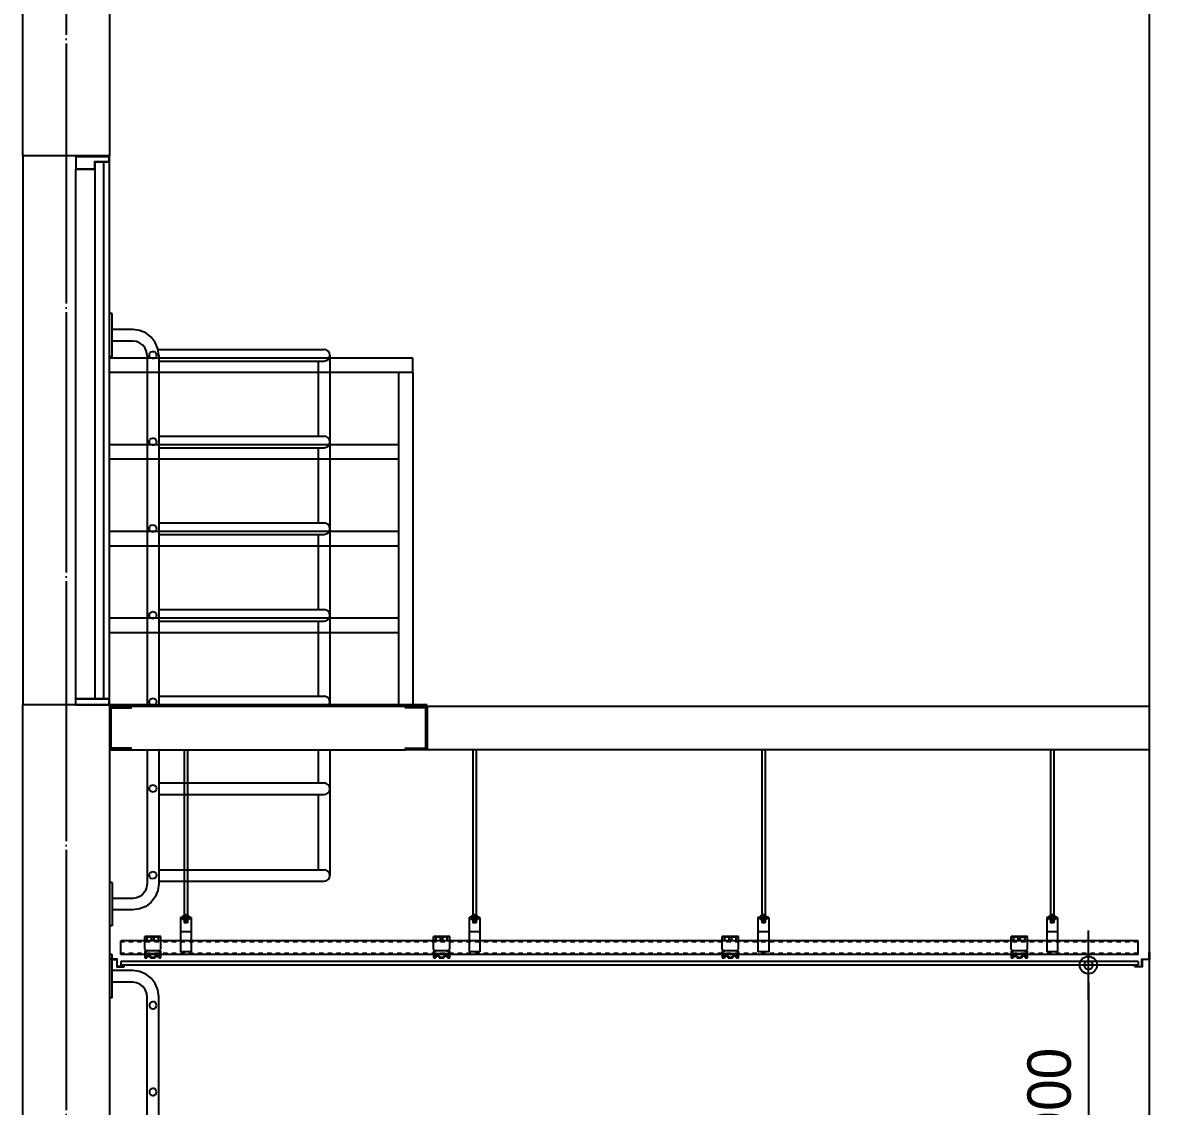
# Model space of a CAD drawing. Header units: millimetres. Extents: x 11948722 to 13111668, y -10771712 to -10232988.
# Drawn here: x 12142583 to 12146558, y -10543651 to -10539903 of the extents above; entities that cross this region are included whole.
import ezdxf

# ---------------------------------------------------------------- set-up
doc = ezdxf.new("R2010")
doc.units = ezdxf.units.MM
doc.header["$LTSCALE"] = 150
doc.header["$MEASUREMENT"] = 0
doc.linetypes.add('CEN', pattern=[6.2, 6, -0.1, 0, -0.1])
doc.linetypes.add('HIDDEN', pattern=[2, 1, -1])
doc.layers.get('0').update_dxf_attribs({"linetype": 'CONTINUOUS'})
doc.layers.get('Defpoints').update_dxf_attribs({"color": 117, "linetype": 'CONTINUOUS'})
for name, color, linetype in [('4', 4, 'CONTINUOUS'), ('8', 8, 'CONTINUOUS'), ('A-중심선', 10, 'CEN'), ('CON', 2, 'CONTINUOUS'), ('CON-C', 2, 'CONTINUOUS'), ('ELE-3', 7, 'CONTINUOUS'), ('ELE03', 4, 'CONTINUOUS'), ('ELE08', 8, 'CONTINUOUS'), ('ETC', 8, 'CONTINUOUS'), ('FIN', 5, 'CONTINUOUS'), ('WIN', 4, 'CONTINUOUS'), ('Xref-계단단면도$0$3 dim0', 7, 'CONTINUOUS')]:
    doc.layers.add(name, color=color, linetype=linetype)
doc.styles.add('Xref-계단단면도$0$나눔고딕 Se', font='')
doc.styles.get('Xref-계단단면도$0$나눔고딕 Se').set_extended_font_data('Dotum')
doc.dimstyles.new('Xref-계단단면도$0$A1-100', dxfattribs={"dimtxt": 3, "dimasz": 1, "dimexe": 2, "dimexo": 2, "dimgap": 1, "dimtad": 1, "dimdec": 0, "dimzin": 12, "dimdsep": 46, "dimlunit": 6, "dimtxsty": 'Xref-계단단면도$0$나눔고딕 Se', "dimblk1": 'Xref-계단단면도$0$DIMDOT', "dimblk2": 'Xref-계단단면도$0$DIMDOT', "dimsah": 1, "dimcen": -1, "dimdle": 2, "dimclrd": 256, "dimclre": 256, "dimclrt": 3, "dimadec": 0, "dimazin": 0, "dimtfac": 1, "dimtdec": 0, "dimtix": 1, "dimtmove": 2, "dimatfit": 3, "dimldrblk": 'Xref-계단단면도$0$DIMDOT', "dimfxl": 1, "dimtvp": 1, "dimtolj": 1, "dimtzin": 12, "dimlwd": -1, "dimlwe": -1, "dimarcsym": 0})

# ---------------------------------------------------------------- blocks, each defined once
blk = doc.blocks.new('Xref-계단단면도$0$DIMDOT')
at = {"color": 0}
blk.add_line((-2, 0), (2, 0), dxfattribs=at)
for radius in [0.5, 0.25]:
    blk.add_circle((0, 0), radius, dxfattribs=at)
blk = doc.blocks.new('*D128')
at = {"layer": 'Defpoints', "color": 0, "transparency": 16777216}
for p in [(12146482.6, -10543162.8), (12146271.5, -10544062.8), (12146482.6, -10544062.8)]:
    blk.add_point(p, dxfattribs=at)
at = {"layer": 'Xref-계단단면도$0$3 dim0', "transparency": 16777216}
for p, q in [((12146362.6, -10543162.8), (12146151.5, -10543162.8)), ((12146271.5, -10543222.8), (12146271.5, -10544002.8)), ((12146362.6, -10544062.8), (12146151.5, -10544062.8))]:
    blk.add_line(p, q, dxfattribs=at)
at = {"layer": 'Xref-계단단면도$0$3 dim0', "transparency": 16777216, "xscale": 60, "yscale": 60, "zscale": 60}
for p, rotation in [((12146271.5, -10543162.8), 90), ((12146271.5, -10544062.8), 270)]:
    blk.add_blockref('Xref-계단단면도$0$DIMDOT', p, dxfattribs=dict(at, rotation=rotation))
at = {"layer": 'Xref-계단단면도$0$3 dim0', "color": 3, "transparency": 16777216, "insert": (12146136.4, -10543612.8), "char_height": 150, "attachment_point": 5, "rotation": 90, "style": 'Xref-계단단면도$0$나눔고딕 Se'}
blk.add_mtext('\\A1;900', dxfattribs=at)
blk = doc.blocks.new('점검사다리ㅁ')
at = {"layer": 'ETC', "color": 251, "linetype": 'Continuous'}
for p, q in [((4633682.9, 1148688.8), (4633673.9, 1148688.8)), ((4633682.9, 1148538.8), (4633682.9, 1148688.8)), ((4633682.9, 1148538.8), (4633673.9, 1148538.8))]:
    blk.add_line(p, q, dxfattribs=at)
at = {"layer": 'ETC', "color": 251}
for p, q in [((4633753.9, 1148633.4), (4633682.9, 1148633.4)), ((4633777.1, 1148630.2), (4633753.9, 1148633.4)), ((4633798.9, 1148621.4), (4633777.1, 1148630.2)), ((4633817.5, 1148607), (4633798.9, 1148621.4)), ((4633753.9, 1148593.4), (4633682.9, 1148593.4)), ((4633766.7, 1148591.6), (4633753.9, 1148593.4)), ((4633778.9, 1148586.6), (4633766.7, 1148591.6)), ((4633789.1, 1148578.8), (4633778.9, 1148586.6)), ((4633797.1, 1148568.4), (4633789.1, 1148578.8)), ((4633831.7, 1148588.4), (4633817.5, 1148607)), ((4633840.7, 1148566.6), (4633831.7, 1148588.4)), ((4633802.1, 1148556.4), (4633797.1, 1148568.4)), ((4633803.9, 1148543.4), (4633802.1, 1148556.4)), ((4633803.9, 1146115), (4633803.9, 1148543.4)), ((4633843.9, 1148543.4), (4633840.7, 1148566.6)), ((4633843.9, 1146115), (4633843.9, 1148543.4)), ((4633813.7, 1148520.8), (4633811.7, 1148516)), ((4633811.7, 1148516), (4633811.7, 1148510.8)), ((4633811.7, 1148510.8), (4633813.7, 1148506)), ((4633817.7, 1148524.2), (4633813.7, 1148520.8)), ((4633813.7, 1148506), (4633817.7, 1148502.6)), ((4633822.5, 1148525.8), (4633817.7, 1148524.2)), ((4633817.7, 1148502.6), (4633822.5, 1148501)), ((4633827.7, 1148525.2), (4633822.5, 1148525.8)), ((4633822.5, 1148501), (4633827.7, 1148501.6)), ((4633832.3, 1148522.6), (4633827.7, 1148525.2)), ((4633827.7, 1148501.6), (4633832.3, 1148504.2)), ((4633835.3, 1148518.4), (4633832.3, 1148522.6)), ((4633832.3, 1148504.2), (4633835.3, 1148508.4)), ((4633836.5, 1148513.4), (4633835.3, 1148518.4)), ((4633835.3, 1148508.4), (4633836.5, 1148513.4)), ((4633813.7, 1148220.8), (4633811.7, 1148216)), ((4633817.7, 1148224.2), (4633813.7, 1148220.8)), ((4633822.5, 1148225.8), (4633817.7, 1148224.2)), ((4633827.7, 1148225.2), (4633822.5, 1148225.8)), ((4633832.3, 1148222.6), (4633827.7, 1148225.2)), ((4633835.3, 1148218.4), (4633832.3, 1148222.6)), ((4633811.7, 1148216), (4633811.7, 1148210.8)), ((4633811.7, 1148210.8), (4633813.7, 1148206)), ((4633813.7, 1148206), (4633817.7, 1148202.6)), ((4633817.7, 1148202.6), (4633822.5, 1148201)), ((4633822.5, 1148201), (4633827.7, 1148201.6)), ((4633827.7, 1148201.6), (4633832.3, 1148204.2)), ((4633832.3, 1148204.2), (4633835.3, 1148208.4)), ((4633836.5, 1148213.4), (4633835.3, 1148218.4)), ((4633835.3, 1148208.4), (4633836.5, 1148213.4)), ((4633813.7, 1147920.8), (4633811.7, 1147916)), ((4633811.7, 1147916), (4633811.7, 1147910.8)), ((4633811.7, 1147910.8), (4633813.7, 1147906)), ((4633817.7, 1147924.2), (4633813.7, 1147920.8)), ((4633813.7, 1147906), (4633817.7, 1147902.6)), ((4633822.5, 1147925.8), (4633817.7, 1147924.2)), ((4633817.7, 1147902.6), (4633822.5, 1147901)), ((4633827.7, 1147925.2), (4633822.5, 1147925.8)), ((4633822.5, 1147901), (4633827.7, 1147901.6)), ((4633832.3, 1147922.6), (4633827.7, 1147925.2)), ((4633827.7, 1147901.6), (4633832.3, 1147904.2)), ((4633835.3, 1147918.4), (4633832.3, 1147922.6)), ((4633832.3, 1147904.2), (4633835.3, 1147908.4)), ((4633836.5, 1147913.4), (4633835.3, 1147918.4)), ((4633835.3, 1147908.4), (4633836.5, 1147913.4)), ((4633817.7, 1147624.2), (4633813.7, 1147620.8)), ((4633822.5, 1147625.8), (4633817.7, 1147624.2)), ((4633827.7, 1147625.2), (4633822.5, 1147625.8)), ((4633832.3, 1147622.6), (4633827.7, 1147625.2)), ((4633835.3, 1147618.4), (4633832.3, 1147622.6)), ((4633813.7, 1147620.8), (4633811.7, 1147616)), ((4633811.7, 1147616), (4633811.7, 1147610.8)), ((4633811.7, 1147610.8), (4633813.7, 1147606)), ((4633813.7, 1147606), (4633817.7, 1147602.6)), ((4633817.7, 1147602.6), (4633822.5, 1147601)), ((4633822.5, 1147601), (4633827.7, 1147601.6)), ((4633827.7, 1147601.6), (4633832.3, 1147604.2)), ((4633832.3, 1147604.2), (4633835.3, 1147608.4)), ((4633836.5, 1147613.4), (4633835.3, 1147618.4)), ((4633835.3, 1147608.4), (4633836.5, 1147613.4)), ((4633813.7, 1147320.8), (4633811.7, 1147316)), ((4633811.7, 1147316), (4633811.7, 1147310.8)), ((4633811.7, 1147310.8), (4633813.7, 1147306)), ((4633817.7, 1147324.2), (4633813.7, 1147320.8)), ((4633813.7, 1147306), (4633817.7, 1147302.6)), ((4633822.5, 1147325.8), (4633817.7, 1147324.2)), ((4633827.7, 1147325.2), (4633822.5, 1147325.8)), ((4633832.3, 1147322.6), (4633827.7, 1147325.2)), ((4633835.3, 1147318.4), (4633832.3, 1147322.6)), ((4633832.3, 1147304.2), (4633835.3, 1147308.4)), ((4633836.5, 1147313.4), (4633835.3, 1147318.4)), ((4633835.3, 1147308.4), (4633836.5, 1147313.4)), ((4633817.7, 1147302.6), (4633822.5, 1147301)), ((4633822.5, 1147301), (4633827.7, 1147301.6)), ((4633827.7, 1147301.6), (4633832.3, 1147304.2)), ((4633813.7, 1147020.8), (4633811.7, 1147016)), ((4633811.7, 1147016), (4633811.7, 1147010.8)), ((4633811.7, 1147010.8), (4633813.7, 1147006)), ((4633817.7, 1147024.2), (4633813.7, 1147020.8)), ((4633813.7, 1147006), (4633817.7, 1147002.6)), ((4633822.5, 1147025.8), (4633817.7, 1147024.2)), ((4633817.7, 1147002.6), (4633822.5, 1147001)), ((4633827.7, 1147025.2), (4633822.5, 1147025.8)), ((4633822.5, 1147001), (4633827.7, 1147001.6)), ((4633832.3, 1147022.6), (4633827.7, 1147025.2)), ((4633827.7, 1147001.6), (4633832.3, 1147004.2)), ((4633835.3, 1147018.4), (4633832.3, 1147022.6)), ((4633832.3, 1147004.2), (4633835.3, 1147008.4)), ((4633836.5, 1147013.4), (4633835.3, 1147018.4)), ((4633835.3, 1147008.4), (4633836.5, 1147013.4)), ((4633813.7, 1146720.8), (4633811.7, 1146716)), ((4633811.7, 1146716), (4633811.7, 1146710.8)), ((4633811.7, 1146710.8), (4633813.7, 1146706)), ((4633817.7, 1146724.2), (4633813.7, 1146720.8)), ((4633822.5, 1146725.8), (4633817.7, 1146724.2)), ((4633827.7, 1146725.2), (4633822.5, 1146725.8)), ((4633832.3, 1146722.6), (4633827.7, 1146725.2)), ((4633835.3, 1146718.4), (4633832.3, 1146722.6)), ((4633832.3, 1146704.2), (4633835.3, 1146708.4)), ((4633836.5, 1146713.4), (4633835.3, 1146718.4)), ((4633835.3, 1146708.4), (4633836.5, 1146713.4)), ((4633813.7, 1146706), (4633817.7, 1146702.6)), ((4633817.7, 1146702.6), (4633822.5, 1146701)), ((4633822.5, 1146701), (4633827.7, 1146701.6)), ((4633827.7, 1146701.6), (4633832.3, 1146704.2)), ((4633813.7, 1146420.8), (4633811.7, 1146416)), ((4633811.7, 1146416), (4633811.7, 1146410.8)), ((4633811.7, 1146410.8), (4633813.7, 1146406)), ((4633817.7, 1146424.2), (4633813.7, 1146420.8)), ((4633813.7, 1146406), (4633817.7, 1146402.6)), ((4633822.5, 1146425.8), (4633817.7, 1146424.2)), ((4633817.7, 1146402.6), (4633822.5, 1146401)), ((4633827.7, 1146425.2), (4633822.5, 1146425.8)), ((4633822.5, 1146401), (4633827.7, 1146401.6)), ((4633832.3, 1146422.6), (4633827.7, 1146425.2)), ((4633827.7, 1146401.6), (4633832.3, 1146404.2)), ((4633835.3, 1146418.4), (4633832.3, 1146422.6)), ((4633832.3, 1146404.2), (4633835.3, 1146408.4)), ((4633836.5, 1146413.4), (4633835.3, 1146418.4)), ((4633835.3, 1146408.4), (4633836.5, 1146413.4)), ((4633803.9, 1146115), (4633802.1, 1146102)), ((4633813.7, 1146120.8), (4633811.7, 1146116)), ((4633811.7, 1146116), (4633811.7, 1146110.8)), ((4633817.7, 1146124.2), (4633813.7, 1146120.8)), ((4633822.5, 1146125.8), (4633817.7, 1146124.2)), ((4633827.7, 1146125.2), (4633822.5, 1146125.8)), ((4633832.3, 1146122.6), (4633827.7, 1146125.2)), ((4633835.3, 1146118.4), (4633832.3, 1146122.6)), ((4633836.5, 1146113.4), (4633835.3, 1146118.4)), ((4633835.3, 1146108.4), (4633836.5, 1146113.4)), ((4633843.9, 1146115), (4633840.7, 1146091.8)), ((4633789.1, 1146079.6), (4633778.9, 1146071.8)), ((4633797.1, 1146090), (4633789.1, 1146079.6)), ((4633802.1, 1146102), (4633797.1, 1146090)), ((4633811.7, 1146110.8), (4633813.7, 1146106)), ((4633813.7, 1146106), (4633817.7, 1146102.6)), ((4633817.7, 1146102.6), (4633822.5, 1146101)), ((4633822.5, 1146101), (4633827.7, 1146101.6)), ((4633827.7, 1146101.6), (4633832.3, 1146104.2)), ((4633840.7, 1146091.8), (4633831.7, 1146070)), ((4633832.3, 1146104.2), (4633835.3, 1146108.4)), ((4633753.9, 1146065), (4633719.7, 1146065)), ((4633766.7, 1146066.8), (4633753.9, 1146065)), ((4633778.9, 1146071.8), (4633766.7, 1146066.8)), ((4633798.9, 1146037), (4633777.1, 1146028.2)), ((4633817.5, 1146051.4), (4633798.9, 1146037)), ((4633831.7, 1146070), (4633817.5, 1146051.4)), ((4633753.9, 1146025), (4633719.7, 1146025)), ((4633777.1, 1146028.2), (4633753.9, 1146025))]:
    blk.add_line(p, q, dxfattribs=at)
blk = doc.blocks.new('비상용elev탈출관련2')
at = {"layer": 'ELE03'}
for p, q in [((4634773.9, 1149552.6), (4633673.9, 1149552.6)), ((4634773.9, 1149547.6), (4633673.9, 1149547.6))]:
    blk.add_line(p, q, dxfattribs=at)
at = {"layer": 'ELE03', "color": 251}
blk.add_line((4633748.9, 1149397.6), (4634698.9, 1149397.6), dxfattribs=at)
at = {"layer": 'ELE08', "color": 252, "ltscale": 10}
for p, q in [((4634723.9, 1150752.6), (4633673.9, 1150752.6)), ((4634723.9, 1150702.6), (4634723.9, 1150752.6)), ((4634723.9, 1150702.6), (4633673.9, 1150702.6)), ((4634673.9, 1150702.6), (4634673.9, 1149552.6)), ((4634723.9, 1150702.6), (4634723.9, 1149552.6)), ((4634673.9, 1150452.6), (4633673.9, 1150452.6)), ((4634673.9, 1150402.6), (4633673.9, 1150402.6)), ((4634673.9, 1150152.6), (4633673.9, 1150152.6)), ((4634673.9, 1150102.6), (4633673.9, 1150102.6)), ((4634673.9, 1149852.6), (4633673.9, 1149852.6)), ((4634673.9, 1149802.6), (4633673.9, 1149802.6))]:
    blk.add_line(p, q, dxfattribs=at)
at = {"layer": 'ETC', "color": 251, "linetype": 'Continuous'}
for p, q in [((4633682.9, 1150907.2), (4633673.9, 1150907.2)), ((4633682.9, 1150757.2), (4633682.9, 1150907.2)), ((4633682.9, 1150757.2), (4633673.9, 1150757.2)), ((4633682.9, 1148938), (4633673.9, 1148938)), ((4633682.9, 1148938), (4633682.9, 1148788)), ((4633682.9, 1148788), (4633673.9, 1148788))]:
    blk.add_line(p, q, dxfattribs=at)
at = {"layer": 'ETC', "color": 251}
for p, q in [((4633753.9, 1150851.8), (4633682.9, 1150851.8)), ((4633777.1, 1150848.6), (4633753.9, 1150851.8)), ((4633798.9, 1150839.8), (4633777.1, 1150848.6)), ((4633753.9, 1150811.8), (4633682.9, 1150811.8)), ((4633766.7, 1150810), (4633753.9, 1150811.8)), ((4633778.9, 1150805), (4633766.7, 1150810)), ((4633789.1, 1150797.2), (4633778.9, 1150805)), ((4633817.5, 1150825.4), (4633798.9, 1150839.8)), ((4633831.7, 1150806.8), (4633817.5, 1150825.4)), ((4633840.7, 1150785), (4633831.7, 1150806.8)), ((4633797.1, 1150786.8), (4633789.1, 1150797.2)), ((4633802.1, 1150774.8), (4633797.1, 1150786.8)), ((4633803.9, 1150761.8), (4633802.1, 1150774.8)), ((4633811.7, 1150766), (4633813.7, 1150770.8)), ((4633811.7, 1150766), (4633813.7, 1150770.8)), ((4633811.7, 1150760.8), (4633811.7, 1150766)), ((4633811.7, 1150760.8), (4633811.7, 1150766)), ((4633813.7, 1150770.8), (4633817.7, 1150774.2)), ((4633813.7, 1150770.8), (4633817.7, 1150774.2)), ((4633817.7, 1150774.2), (4633822.5, 1150775.8)), ((4633817.7, 1150774.2), (4633822.5, 1150775.8)), ((4633822.5, 1150775.8), (4633827.7, 1150775.2)), ((4633822.5, 1150775.8), (4633827.7, 1150775.2)), ((4633827.7, 1150775.2), (4633832.3, 1150772.6)), ((4633827.7, 1150775.2), (4633832.3, 1150772.6)), ((4633832.3, 1150772.6), (4633835.3, 1150768.4)), ((4633832.3, 1150772.6), (4633835.3, 1150768.4)), ((4633835.3, 1150768.4), (4633836.5, 1150763.4)), ((4633835.3, 1150768.4), (4633836.5, 1150763.4)), ((4633836.5, 1150763.4), (4633835.3, 1150758.4)), ((4633836.5, 1150763.4), (4633835.3, 1150758.4)), ((4633843.9, 1150761.8), (4633840.7, 1150785)), ((4633843.9, 1150782.6), (4634416.4, 1150782.6)), ((4634436.4, 1150762.6), (4634436.4, 1149552.6)), ((4633803.9, 1150761.8), (4633803.9, 1149552.6)), ((4633813.7, 1150756), (4633811.7, 1150760.8)), ((4633813.7, 1150756), (4633811.7, 1150760.8)), ((4633817.7, 1150752.6), (4633813.7, 1150756)), ((4633822.5, 1150751), (4633817.7, 1150752.6)), ((4633822.5, 1150751), (4633817.7, 1150752.6)), ((4633827.7, 1150751.6), (4633822.5, 1150751)), ((4633827.7, 1150751.6), (4633822.5, 1150751)), ((4633832.3, 1150754.2), (4633827.7, 1150751.6)), ((4633832.3, 1150754.2), (4633827.7, 1150751.6)), ((4633835.3, 1150758.4), (4633832.3, 1150754.2)), ((4633835.3, 1150758.4), (4633832.3, 1150754.2)), ((4633843.9, 1150761.8), (4633843.9, 1149552.6)), ((4633843.9, 1150742.6), (4634416.4, 1150742.6)), ((4634396.4, 1150742.6), (4634396.4, 1150482.6)), ((4633811.7, 1150466), (4633813.7, 1150470.8)), ((4633811.7, 1150460.8), (4633811.7, 1150466)), ((4633813.7, 1150456), (4633811.7, 1150460.8)), ((4633813.7, 1150470.8), (4633817.7, 1150474.2)), ((4633817.7, 1150452.6), (4633813.7, 1150456)), ((4633817.7, 1150474.2), (4633822.5, 1150475.8)), ((4633822.5, 1150451), (4633817.7, 1150452.6)), ((4633822.5, 1150475.8), (4633827.7, 1150475.2)), ((4633827.7, 1150451.6), (4633822.5, 1150451)), ((4633827.7, 1150475.2), (4633832.3, 1150472.6)), ((4633832.3, 1150454.2), (4633827.7, 1150451.6)), ((4633832.3, 1150472.6), (4633835.3, 1150468.4)), ((4633835.3, 1150458.4), (4633832.3, 1150454.2)), ((4633835.3, 1150468.4), (4633836.5, 1150463.4)), ((4633836.5, 1150463.4), (4633835.3, 1150458.4)), ((4633843.9, 1150482.6), (4634416.4, 1150482.6)), ((4633843.9, 1150442.6), (4634416.4, 1150442.6)), ((4634396.4, 1150442.6), (4634396.4, 1150182.6)), ((4633811.7, 1150166), (4633813.7, 1150170.8)), ((4633813.7, 1150170.8), (4633817.7, 1150174.2)), ((4633817.7, 1150174.2), (4633822.5, 1150175.8)), ((4633822.5, 1150175.8), (4633827.7, 1150175.2)), ((4633827.7, 1150175.2), (4633832.3, 1150172.6)), ((4633832.3, 1150172.6), (4633835.3, 1150168.4)), ((4633835.3, 1150168.4), (4633836.5, 1150163.4)), ((4633843.9, 1150182.6), (4634416.4, 1150182.6)), ((4633811.7, 1150160.8), (4633811.7, 1150166)), ((4633813.7, 1150156), (4633811.7, 1150160.8)), ((4633817.7, 1150152.6), (4633813.7, 1150156)), ((4633822.5, 1150151), (4633817.7, 1150152.6)), ((4633827.7, 1150151.6), (4633822.5, 1150151)), ((4633832.3, 1150154.2), (4633827.7, 1150151.6)), ((4633835.3, 1150158.4), (4633832.3, 1150154.2)), ((4633836.5, 1150163.4), (4633835.3, 1150158.4)), ((4633843.9, 1150142.6), (4634416.4, 1150142.6)), ((4634396.4, 1150142.6), (4634396.4, 1149882.6)), ((4633811.7, 1149866), (4633813.7, 1149870.8)), ((4633811.7, 1149860.8), (4633811.7, 1149866)), ((4633813.7, 1149856), (4633811.7, 1149860.8)), ((4633813.7, 1149870.8), (4633817.7, 1149874.2)), ((4633817.7, 1149852.6), (4633813.7, 1149856)), ((4633817.7, 1149874.2), (4633822.5, 1149875.8)), ((4633822.5, 1149851), (4633817.7, 1149852.6)), ((4633822.5, 1149875.8), (4633827.7, 1149875.2)), ((4633827.7, 1149851.6), (4633822.5, 1149851)), ((4633827.7, 1149875.2), (4633832.3, 1149872.6)), ((4633832.3, 1149854.2), (4633827.7, 1149851.6)), ((4633832.3, 1149872.6), (4633835.3, 1149868.4)), ((4633835.3, 1149858.4), (4633832.3, 1149854.2)), ((4633835.3, 1149868.4), (4633836.5, 1149863.4)), ((4633836.5, 1149863.4), (4633835.3, 1149858.4)), ((4633843.9, 1149882.6), (4634416.4, 1149882.6)), ((4633843.9, 1149842.6), (4634416.4, 1149842.6)), ((4634396.4, 1149842.6), (4634396.4, 1149582.6)), ((4633811.7, 1149566), (4633813.7, 1149570.8)), ((4633813.7, 1149570.8), (4633817.7, 1149574.2)), ((4633817.7, 1149574.2), (4633822.5, 1149575.8)), ((4633822.5, 1149575.8), (4633827.7, 1149575.2)), ((4633827.7, 1149575.2), (4633832.3, 1149572.6)), ((4633832.3, 1149572.6), (4633835.3, 1149568.4)), ((4633843.9, 1149582.6), (4634416.4, 1149582.6)), ((4633811.7, 1149560.8), (4633811.7, 1149566)), ((4633813.7, 1149556), (4633811.7, 1149560.8)), ((4633817.7, 1149552.6), (4633813.7, 1149556)), ((4633822.5, 1149551), (4633817.7, 1149552.6)), ((4633827.7, 1149551.6), (4633822.5, 1149551)), ((4633832.3, 1149554.2), (4633827.7, 1149551.6)), ((4633835.3, 1149558.4), (4633832.3, 1149554.2)), ((4633835.3, 1149568.4), (4633836.5, 1149563.4)), ((4633836.5, 1149563.4), (4633835.3, 1149558.4)), ((4633803.9, 1149397.6), (4633803.9, 1148933.4)), ((4633843.9, 1149397.6), (4633843.9, 1148933.4)), ((4634396.4, 1149397.6), (4634396.4, 1149282.6)), ((4634436.4, 1149397.6), (4634436.4, 1148962.6)), ((4633811.7, 1149266), (4633813.7, 1149270.8)), ((4633811.7, 1149260.8), (4633811.7, 1149266)), ((4633813.7, 1149256), (4633811.7, 1149260.8)), ((4633813.7, 1149270.8), (4633817.7, 1149274.2)), ((4633817.7, 1149252.6), (4633813.7, 1149256)), ((4633817.7, 1149274.2), (4633822.5, 1149275.8)), ((4633822.5, 1149251), (4633817.7, 1149252.6)), ((4633822.5, 1149275.8), (4633827.7, 1149275.2)), ((4633827.7, 1149275.2), (4633832.3, 1149272.6)), ((4633832.3, 1149254.2), (4633827.7, 1149251.6)), ((4633832.3, 1149272.6), (4633835.3, 1149268.4)), ((4633835.3, 1149258.4), (4633832.3, 1149254.2)), ((4633835.3, 1149268.4), (4633836.5, 1149263.4)), ((4633836.5, 1149263.4), (4633835.3, 1149258.4)), ((4633843.9, 1149282.6), (4634416.4, 1149282.6)), ((4633827.7, 1149251.6), (4633822.5, 1149251)), ((4633843.9, 1149242.6), (4634416.4, 1149242.6)), ((4634396.4, 1149242.6), (4634396.4, 1148982.6)), ((4633813.7, 1148970.8), (4633817.7, 1148974.2)), ((4633817.7, 1148974.2), (4633822.5, 1148975.8)), ((4633822.5, 1148975.8), (4633827.7, 1148975.2)), ((4633827.7, 1148975.2), (4633832.3, 1148972.6)), ((4633843.9, 1148982.6), (4634416.4, 1148982.6)), ((4633811.7, 1148966), (4633813.7, 1148970.8)), ((4633811.7, 1148960.8), (4633811.7, 1148966)), ((4633813.7, 1148956), (4633811.7, 1148960.8)), ((4633817.7, 1148952.6), (4633813.7, 1148956)), ((4633822.5, 1148951), (4633817.7, 1148952.6)), ((4633827.7, 1148951.6), (4633822.5, 1148951)), ((4633832.3, 1148954.2), (4633827.7, 1148951.6)), ((4633832.3, 1148972.6), (4633835.3, 1148968.4)), ((4633835.3, 1148958.4), (4633832.3, 1148954.2)), ((4633835.3, 1148968.4), (4633836.5, 1148963.4)), ((4633836.5, 1148963.4), (4633835.3, 1148958.4)), ((4633843.9, 1148942.6), (4634416.4, 1148942.6)), ((4633789.1, 1148898), (4633778.9, 1148890.2)), ((4633797.1, 1148908.4), (4633789.1, 1148898)), ((4633802.1, 1148920.4), (4633797.1, 1148908.4)), ((4633803.9, 1148933.4), (4633802.1, 1148920.4)), ((4633840.7, 1148910.2), (4633831.7, 1148888.4)), ((4633843.9, 1148933.4), (4633840.7, 1148910.2)), ((4633753.9, 1148883.4), (4633682.9, 1148883.4)), ((4633766.7, 1148885.2), (4633753.9, 1148883.4)), ((4633778.9, 1148890.2), (4633766.7, 1148885.2)), ((4633798.9, 1148855.4), (4633777.1, 1148846.6)), ((4633817.5, 1148869.8), (4633798.9, 1148855.4)), ((4633831.7, 1148888.4), (4633817.5, 1148869.8)), ((4633753.9, 1148843.4), (4633682.9, 1148843.4)), ((4633777.1, 1148846.6), (4633753.9, 1148843.4))]:
    blk.add_line(p, q, dxfattribs=at)
at = {"layer": 'ETC', "color": 7}
for points in [[(4633748.9, 1149547.6), (4633673.9, 1149547.6), (4633673.9, 1149397.6), (4633748.9, 1149397.6), (4633748.9, 1149402.6), (4633678.9, 1149402.6), (4633678.9, 1149542.6), (4633748.9, 1149542.6), (4633748.9, 1149547.6)], [(4634698.9, 1149547.6), (4634773.9, 1149547.6), (4634773.9, 1149397.6), (4634698.9, 1149397.6), (4634698.9, 1149402.6), (4634768.9, 1149402.6), (4634768.9, 1149542.6), (4634698.9, 1149542.6), (4634698.9, 1149547.6)]]:
    blk.add_lwpolyline(points, dxfattribs=at)
at = {"layer": 'ETC', "color": 251}
for centre, start in [((4634416.4, 1150762.6), 270), ((4634416.4, 1150462.6), 270), ((4634416.4, 1150162.6), 270), ((4634416.4, 1149862.6), 270), ((4634416.4, 1149562.6), 329.8388), ((4634416.4, 1149262.6), 270), ((4634416.4, 1148962.6), 270)]:
    blk.add_arc(centre, 20, start, 90, dxfattribs=at)

msp = doc.modelspace()

# ---------------------------------------------------------------- linework, layer by layer
at = {"layer": '4', "ltscale": 0.1}
for points in [[(12142932.6, -10543168.8), (12142932.6, -10543162.8), (12142931.6, -10543162.8), (12142931.6, -10543167.8), (12142908.6, -10543167.8), (12142908.6, -10543142.8), (12142883.6, -10543142.8), (12142883.6, -10543118.8), (12142882.6, -10543118.8), (12142882.6, -10543143.8), (12142907.6, -10543143.8), (12142907.6, -10543168.8), (12142932.6, -10543168.8)], [(12146432.6, -10543168.8), (12146432.6, -10543162.8), (12146433.6, -10543162.8), (12146433.6, -10543167.8), (12146456.6, -10543167.8), (12146456.6, -10543142.8), (12146481.6, -10543142.8), (12146481.6, -10543118.8), (12146482.6, -10543118.8), (12146482.6, -10543143.8), (12146457.6, -10543143.8), (12146457.6, -10543168.8), (12146432.6, -10543168.8)]]:
    msp.add_lwpolyline(points, dxfattribs=at)
at = {"layer": '8'}
for p, q in [((12143140.6, -10542417.8), (12143140.6, -10542994)), ((12143151.9, -10542417.8), (12143151.9, -10542994)), ((12144140.6, -10542417.8), (12144140.6, -10542994)), ((12144151.9, -10542417.8), (12144151.9, -10542994)), ((12145140.6, -10542417.8), (12145140.6, -10542994)), ((12145151.9, -10542417.8), (12145151.9, -10542994)), ((12146140.6, -10542417.8), (12146140.6, -10542994)), ((12146151.9, -10542417.8), (12146151.9, -10542994)), ((12143127.5, -10542997.8), (12143127.5, -10543116.5)), ((12143165, -10542997.8), (12143127.5, -10542997.8)), ((12143165, -10543001.5), (12143127.5, -10543001.5)), ((12143157.5, -10542994), (12143135, -10542994)), ((12143135, -10542994), (12143135, -10542997.8)), ((12143135, -10543001.5), (12143135, -10543005.3)), ((12143157.5, -10543005.3), (12143135, -10543005.3)), ((12143138.8, -10542994), (12143138.8, -10542997.8)), ((12143138.8, -10543001.5), (12143138.8, -10543005.3)), ((12143151.9, -10542989), (12143140.6, -10542989)), ((12143151.9, -10542991.5), (12143140.6, -10542991.5)), ((12143140.6, -10543005.3), (12143140.6, -10543016.5)), ((12143151.9, -10543006.5), (12143140.6, -10543006.5)), ((12143151.9, -10543009), (12143140.6, -10543009)), ((12143151.9, -10543011.5), (12143140.6, -10543011.5)), ((12143151.9, -10543005.3), (12143151.9, -10543016.5)), ((12143153.8, -10542994), (12143153.8, -10542997.8)), ((12143153.8, -10543001.5), (12143153.8, -10543005.3)), ((12143157.5, -10542994), (12143157.5, -10542997.8)), ((12143157.5, -10543001.5), (12143157.5, -10543005.3)), ((12143165, -10542997.8), (12143165, -10543116.5)), ((12144127.5, -10542997.8), (12144127.5, -10543116.5)), ((12144165, -10542997.8), (12144127.5, -10542997.8)), ((12144165, -10543001.5), (12144127.5, -10543001.5)), ((12144157.5, -10542994), (12144135, -10542994)), ((12144135, -10542994), (12144135, -10542997.8)), ((12144135, -10543001.5), (12144135, -10543005.3)), ((12144157.5, -10543005.3), (12144135, -10543005.3)), ((12144138.8, -10542994), (12144138.8, -10542997.8)), ((12144138.8, -10543001.5), (12144138.8, -10543005.3)), ((12144151.9, -10542989), (12144140.6, -10542989)), ((12144151.9, -10542991.5), (12144140.6, -10542991.5)), ((12144140.6, -10543005.3), (12144140.6, -10543016.5)), ((12144151.9, -10543006.5), (12144140.6, -10543006.5)), ((12144151.9, -10543009), (12144140.6, -10543009)), ((12144151.9, -10543011.5), (12144140.6, -10543011.5)), ((12144151.9, -10543005.3), (12144151.9, -10543016.5)), ((12144153.8, -10542994), (12144153.8, -10542997.8)), ((12144153.8, -10543001.5), (12144153.8, -10543005.3)), ((12144157.5, -10542994), (12144157.5, -10542997.8)), ((12144157.5, -10543001.5), (12144157.5, -10543005.3)), ((12144165, -10542997.8), (12144165, -10543116.5)), ((12145127.5, -10542997.8), (12145127.5, -10543116.5)), ((12145165, -10542997.8), (12145127.5, -10542997.8)), ((12145165, -10543001.5), (12145127.5, -10543001.5)), ((12145157.5, -10542994), (12145135, -10542994)), ((12145135, -10542994), (12145135, -10542997.8)), ((12145135, -10543001.5), (12145135, -10543005.3)), ((12145157.5, -10543005.3), (12145135, -10543005.3)), ((12145138.8, -10542994), (12145138.8, -10542997.8)), ((12145138.8, -10543001.5), (12145138.8, -10543005.3)), ((12145151.9, -10542989), (12145140.6, -10542989)), ((12145151.9, -10542991.5), (12145140.6, -10542991.5)), ((12145140.6, -10543005.3), (12145140.6, -10543016.5)), ((12145151.9, -10543006.5), (12145140.6, -10543006.5)), ((12145151.9, -10543009), (12145140.6, -10543009)), ((12145151.9, -10543011.5), (12145140.6, -10543011.5)), ((12145151.9, -10543005.3), (12145151.9, -10543016.5)), ((12145153.8, -10542994), (12145153.8, -10542997.8)), ((12145153.8, -10543001.5), (12145153.8, -10543005.3)), ((12145157.5, -10542994), (12145157.5, -10542997.8)), ((12145157.5, -10543001.5), (12145157.5, -10543005.3)), ((12145165, -10542997.8), (12145165, -10543116.5)), ((12146127.5, -10542997.8), (12146127.5, -10543116.5)), ((12146165, -10542997.8), (12146127.5, -10542997.8)), ((12146165, -10543001.5), (12146127.5, -10543001.5)), ((12146157.5, -10542994), (12146135, -10542994)), ((12146135, -10542994), (12146135, -10542997.8)), ((12146135, -10543001.5), (12146135, -10543005.3)), ((12146157.5, -10543005.3), (12146135, -10543005.3)), ((12146138.8, -10542994), (12146138.8, -10542997.8)), ((12146138.8, -10543001.5), (12146138.8, -10543005.3)), ((12146151.9, -10542989), (12146140.6, -10542989)), ((12146151.9, -10542991.5), (12146140.6, -10542991.5)), ((12146140.6, -10543005.3), (12146140.6, -10543016.5)), ((12146151.9, -10543006.5), (12146140.6, -10543006.5)), ((12146151.9, -10543009), (12146140.6, -10543009)), ((12146151.9, -10543011.5), (12146140.6, -10543011.5)), ((12146151.9, -10543005.3), (12146151.9, -10543016.5)), ((12146153.8, -10542994), (12146153.8, -10542997.8)), ((12146153.8, -10543001.5), (12146153.8, -10543005.3)), ((12146157.5, -10542994), (12146157.5, -10542997.8)), ((12146157.5, -10543001.5), (12146157.5, -10543005.3)), ((12146165, -10542997.8), (12146165, -10543116.5)), ((12143165, -10543047.8), (12143127.5, -10543047.8)), ((12143151.9, -10543014), (12143140.6, -10543014)), ((12143151.9, -10543014), (12143140.6, -10543014)), ((12143151.9, -10543016.5), (12143140.6, -10543016.5)), ((12144165, -10543047.8), (12144127.5, -10543047.8)), ((12144151.9, -10543014), (12144140.6, -10543014)), ((12144151.9, -10543014), (12144140.6, -10543014)), ((12144151.9, -10543016.5), (12144140.6, -10543016.5)), ((12145165, -10543047.8), (12145127.5, -10543047.8)), ((12145151.9, -10543014), (12145140.6, -10543014)), ((12145151.9, -10543014), (12145140.6, -10543014)), ((12145151.9, -10543016.5), (12145140.6, -10543016.5)), ((12146165, -10543047.8), (12146127.5, -10543047.8)), ((12146151.9, -10543014), (12146140.6, -10543014)), ((12146151.9, -10543014), (12146140.6, -10543014)), ((12146151.9, -10543016.5), (12146140.6, -10543016.5)), ((12143060.3, -10543064), (12143004, -10543064)), ((12143004, -10543107.8), (12143004, -10543064)), ((12143060.3, -10543066.5), (12143004, -10543066.5)), ((12143007.6, -10543075.3), (12143004, -10543075.3)), ((12143012.8, -10543075.3), (12143009, -10543075.3)), ((12143012.8, -10543069.4), (12143012.8, -10543064)), ((12143012.8, -10543075.3), (12143012.8, -10543071.1)), ((12143027.8, -10543069.4), (12143027.8, -10543064)), ((12143027.8, -10543075.3), (12143027.8, -10543071.1)), ((12143031.8, -10543075.3), (12143027.8, -10543075.3)), ((12143036.5, -10543075.3), (12143033.5, -10543075.3)), ((12143036.5, -10543069.4), (12143036.5, -10543064)), ((12143036.5, -10543075.3), (12143036.5, -10543071.1)), ((12143051.5, -10543069.4), (12143051.5, -10543064)), ((12143051.5, -10543075.3), (12143051.5, -10543071.1)), ((12143054.5, -10543075.3), (12143051.5, -10543075.3)), ((12143060.3, -10543075.3), (12143056.6, -10543075.3)), ((12143060.3, -10543107.8), (12143060.3, -10543064)), ((12144060.3, -10543064), (12144004, -10543064)), ((12144004, -10543107.8), (12144004, -10543064)), ((12144060.3, -10543066.5), (12144004, -10543066.5)), ((12144007.6, -10543075.3), (12144004, -10543075.3)), ((12144012.8, -10543075.3), (12144009, -10543075.3)), ((12144012.8, -10543069.4), (12144012.8, -10543064)), ((12144012.8, -10543075.3), (12144012.8, -10543071.1)), ((12144027.8, -10543069.4), (12144027.8, -10543064)), ((12144027.8, -10543075.3), (12144027.8, -10543071.1)), ((12144031.8, -10543075.3), (12144027.8, -10543075.3)), ((12144036.5, -10543075.3), (12144033.5, -10543075.3)), ((12144036.5, -10543069.4), (12144036.5, -10543064)), ((12144036.5, -10543075.3), (12144036.5, -10543071.1)), ((12144051.5, -10543069.4), (12144051.5, -10543064)), ((12144051.5, -10543075.3), (12144051.5, -10543071.1)), ((12144054.5, -10543075.3), (12144051.5, -10543075.3)), ((12144060.3, -10543075.3), (12144056.6, -10543075.3)), ((12144060.3, -10543107.8), (12144060.3, -10543064)), ((12145060.3, -10543064), (12145004, -10543064)), ((12145004, -10543107.8), (12145004, -10543064)), ((12145060.3, -10543066.5), (12145004, -10543066.5)), ((12145007.6, -10543075.3), (12145004, -10543075.3)), ((12145012.8, -10543075.3), (12145009, -10543075.3)), ((12145012.8, -10543069.4), (12145012.8, -10543064)), ((12145012.8, -10543075.3), (12145012.8, -10543071.1)), ((12145027.8, -10543069.4), (12145027.8, -10543064)), ((12145027.8, -10543075.3), (12145027.8, -10543071.1)), ((12145031.8, -10543075.3), (12145027.8, -10543075.3)), ((12145036.5, -10543075.3), (12145033.5, -10543075.3)), ((12145036.5, -10543069.4), (12145036.5, -10543064)), ((12145036.5, -10543075.3), (12145036.5, -10543071.1)), ((12145051.5, -10543069.4), (12145051.5, -10543064)), ((12145051.5, -10543075.3), (12145051.5, -10543071.1)), ((12145054.5, -10543075.3), (12145051.5, -10543075.3)), ((12145060.3, -10543075.3), (12145056.6, -10543075.3)), ((12145060.3, -10543107.8), (12145060.3, -10543064)), ((12146060.3, -10543064), (12146004, -10543064)), ((12146004, -10543107.8), (12146004, -10543064)), ((12146060.3, -10543066.5), (12146004, -10543066.5)), ((12146007.6, -10543075.3), (12146004, -10543075.3)), ((12146012.8, -10543075.3), (12146009, -10543075.3)), ((12146012.8, -10543069.4), (12146012.8, -10543064)), ((12146012.8, -10543075.3), (12146012.8, -10543071.1)), ((12146027.8, -10543069.4), (12146027.8, -10543064)), ((12146027.8, -10543075.3), (12146027.8, -10543071.1)), ((12146031.8, -10543075.3), (12146027.8, -10543075.3)), ((12146036.5, -10543075.3), (12146033.5, -10543075.3)), ((12146036.5, -10543069.4), (12146036.5, -10543064)), ((12146036.5, -10543075.3), (12146036.5, -10543071.1)), ((12146051.5, -10543069.4), (12146051.5, -10543064)), ((12146051.5, -10543075.3), (12146051.5, -10543071.1)), ((12146054.5, -10543075.3), (12146051.5, -10543075.3)), ((12146060.3, -10543075.3), (12146056.6, -10543075.3)), ((12146060.3, -10543107.8), (12146060.3, -10543064)), ((12143010.3, -10543114), (12143004, -10543107.8)), ((12143004, -10543114), (12143004, -10543137.8)), ((12143010.3, -10543114), (12143004, -10543114)), ((12143006.5, -10543116.5), (12143006.5, -10543135.3)), ((12143010.3, -10543116.5), (12143006.5, -10543116.5)), ((12143057.8, -10543124), (12143006.5, -10543124)), ((12143054, -10543114), (12143010.3, -10543114)), ((12143010.3, -10543116.5), (12143010.3, -10543114)), ((12143054, -10543114), (12143060.3, -10543107.8)), ((12143060.3, -10543114), (12143054, -10543114)), ((12143054, -10543116.5), (12143054, -10543114)), ((12143057.8, -10543116.5), (12143054, -10543116.5)), ((12143057.8, -10543135.3), (12143057.8, -10543116.5)), ((12143060.3, -10543137.8), (12143060.3, -10543114)), ((12143165, -10543116.5), (12143127.5, -10543116.5)), ((12144010.3, -10543114), (12144004, -10543107.8)), ((12144004, -10543114), (12144004, -10543137.8)), ((12144010.3, -10543114), (12144004, -10543114)), ((12144006.5, -10543116.5), (12144006.5, -10543135.3)), ((12144010.3, -10543116.5), (12144006.5, -10543116.5)), ((12144057.8, -10543124), (12144006.5, -10543124)), ((12144054, -10543114), (12144010.3, -10543114)), ((12144010.3, -10543116.5), (12144010.3, -10543114)), ((12144054, -10543114), (12144060.3, -10543107.8)), ((12144060.3, -10543114), (12144054, -10543114)), ((12144054, -10543116.5), (12144054, -10543114)), ((12144057.8, -10543116.5), (12144054, -10543116.5)), ((12144057.8, -10543135.3), (12144057.8, -10543116.5)), ((12144060.3, -10543137.8), (12144060.3, -10543114)), ((12144165, -10543116.5), (12144127.5, -10543116.5)), ((12145010.3, -10543114), (12145004, -10543107.8)), ((12145004, -10543114), (12145004, -10543137.8)), ((12145010.3, -10543114), (12145004, -10543114)), ((12145006.5, -10543116.5), (12145006.5, -10543135.3)), ((12145010.3, -10543116.5), (12145006.5, -10543116.5)), ((12145057.8, -10543124), (12145006.5, -10543124)), ((12145054, -10543114), (12145010.3, -10543114)), ((12145010.3, -10543116.5), (12145010.3, -10543114)), ((12145054, -10543114), (12145060.3, -10543107.8)), ((12145054, -10543116.5), (12145054, -10543114)), ((12145060.3, -10543114), (12145054, -10543114)), ((12145057.8, -10543116.5), (12145054, -10543116.5)), ((12145057.8, -10543135.3), (12145057.8, -10543116.5)), ((12145060.3, -10543137.8), (12145060.3, -10543114)), ((12145165, -10543116.5), (12145127.5, -10543116.5)), ((12146010.3, -10543114), (12146004, -10543107.8)), ((12146004, -10543114), (12146004, -10543137.8)), ((12146010.3, -10543114), (12146004, -10543114)), ((12146006.5, -10543116.5), (12146006.5, -10543135.3)), ((12146010.3, -10543116.5), (12146006.5, -10543116.5)), ((12146057.8, -10543124), (12146006.5, -10543124)), ((12146054, -10543114), (12146010.3, -10543114)), ((12146010.3, -10543116.5), (12146010.3, -10543114)), ((12146054, -10543114), (12146060.3, -10543107.8)), ((12146054, -10543116.5), (12146054, -10543114)), ((12146060.3, -10543114), (12146054, -10543114)), ((12146057.8, -10543116.5), (12146054, -10543116.5)), ((12146057.8, -10543135.3), (12146057.8, -10543116.5)), ((12146060.3, -10543137.8), (12146060.3, -10543114)), ((12146165, -10543116.5), (12146127.5, -10543116.5)), ((12143004, -10543137.8), (12143011.5, -10543137.8)), ((12143006.5, -10543135.3), (12143009.4, -10543135.3)), ((12143024, -10543137.8), (12143040.3, -10543137.8)), ((12143026.1, -10543135.3), (12143038.1, -10543135.3)), ((12143052.8, -10543137.8), (12143060.3, -10543137.8)), ((12143054.9, -10543135.3), (12143057.8, -10543135.3)), ((12144004, -10543137.8), (12144011.5, -10543137.8)), ((12144006.5, -10543135.3), (12144009.4, -10543135.3)), ((12144024, -10543137.8), (12144040.3, -10543137.8)), ((12144026.1, -10543135.3), (12144038.1, -10543135.3)), ((12144052.8, -10543137.8), (12144060.3, -10543137.8)), ((12144054.9, -10543135.3), (12144057.8, -10543135.3)), ((12145004, -10543137.8), (12145011.5, -10543137.8)), ((12145006.5, -10543135.3), (12145009.4, -10543135.3)), ((12145024, -10543137.8), (12145040.3, -10543137.8)), ((12145026.1, -10543135.3), (12145038.1, -10543135.3)), ((12145052.8, -10543137.8), (12145060.3, -10543137.8)), ((12145054.9, -10543135.3), (12145057.8, -10543135.3)), ((12146004, -10543137.8), (12146011.5, -10543137.8)), ((12146006.5, -10543135.3), (12146009.4, -10543135.3)), ((12146024, -10543137.8), (12146040.3, -10543137.8)), ((12146026.1, -10543135.3), (12146038.1, -10543135.3)), ((12146052.8, -10543137.8), (12146060.3, -10543137.8)), ((12146054.9, -10543135.3), (12146057.8, -10543135.3))]:
    msp.add_line(p, q, dxfattribs=at)
at = {"layer": '8', "linetype": 'HIDDEN', "ltscale": 0.1}
for p, q in [((12146443.6, -10543082.8), (12142921.6, -10543082.8)), ((12146443.6, -10543122.8), (12142921.6, -10543122.8))]:
    msp.add_line(p, q, dxfattribs=at)
at = {"layer": '8'}
for centre, radius, start, end in [((12143017.8, -10543137.8), 8.75, 16.6015, 163.3985), ((12143046.5, -10543137.8), 8.75, 16.6015, 163.3985), ((12144017.8, -10543137.8), 8.75, 16.6015, 163.3985), ((12144046.5, -10543137.8), 8.75, 16.6015, 163.3985), ((12145017.8, -10543137.8), 8.75, 16.6015, 163.3985), ((12145046.5, -10543137.8), 8.75, 16.6015, 163.3985), ((12146017.8, -10543137.8), 8.75, 16.6015, 163.3985), ((12146046.5, -10543137.8), 8.75, 16.6015, 163.3985), ((12143017.8, -10543137.8), 6.25, 0, 180), ((12143046.5, -10543137.8), 6.25, 0, 180), ((12144017.8, -10543137.8), 6.25, 0, 180), ((12144046.5, -10543137.8), 6.25, 0, 180), ((12145017.8, -10543137.8), 6.25, 0, 180), ((12145046.5, -10543137.8), 6.25, 0, 180), ((12146017.8, -10543137.8), 6.25, 0, 180), ((12146046.5, -10543137.8), 6.25, 0, 180)]:
    msp.add_arc(centre, radius, start, end, dxfattribs=at)
at = {"layer": 'A-중심선'}
msp.add_line((12142732.6, -10528812.8), (12142732.6, -10580443.8), dxfattribs=at)
at = {"layer": 'CON'}
for p, q in [((12142882.6, -10540362.8), (12142582.6, -10540362.8)), ((12142882.6, -10542262.8), (12142582.6, -10542262.8))]:
    msp.add_line(p, q, dxfattribs=at)
at = {"layer": 'CON', "color": 251}
msp.add_line((12142582.6, -10540362.8), (12142582.6, -10542262.8), dxfattribs=at)
at = {"layer": 'CON-C', "ltscale": 1200}
msp.add_line((12142582.6, -10540362.8), (12142582.6, -10536162.8), dxfattribs=at)
at = {"layer": 'CON-C', "ltscale": 1200, "flags": 128}
for points in [[(12146782.6, -10537222.8), (12146782.6, -10537222.8), (12146782.6, -10544062.8), (12146482.6, -10544062.8), (12146482.6, -10536412.8), (12142882.6, -10536412.8), (12142882.6, -10540362.8)], [(12142882.6, -10542262.8), (12142882.6, -10543992.8), (12142582.6, -10543992.8), (12142582.6, -10542262.8)]]:
    msp.add_lwpolyline(points, dxfattribs=at)
at = {"layer": 'ELE-3'}
for p, q in [((12146482.6, -10542267.8), (12143982.6, -10542267.8)), ((12146482.6, -10542417.8), (12143982.6, -10542417.8))]:
    msp.add_line(p, q, dxfattribs=at)
at = {"layer": 'FIN', "color": 8}
for p, q in [((12146443.6, -10543079), (12142921.6, -10543079)), ((12142921.6, -10543126.5), (12142921.6, -10543079)), ((12146443.6, -10543126.5), (12146443.6, -10543079)), ((12146443.6, -10543126.5), (12142921.6, -10543126.5))]:
    msp.add_line(p, q, dxfattribs=at)
at = {"layer": 'FIN', "color": 150}
for p, q in [((12146443.6, -10543150.3), (12142921.6, -10543150.3)), ((12146443.6, -10543162.8), (12142921.6, -10543162.8))]:
    msp.add_line(p, q, dxfattribs=at)
at = {"layer": 'FIN', "color": 150, "flags": 128}
for points in [[(12142921.6, -10543150.3), (12142921.6, -10543162.8)], [(12146443.6, -10543150.3), (12146443.6, -10543162.8)]]:
    msp.add_lwpolyline(points, dxfattribs=at)
at = {"layer": 'WIN'}
for p, q in [((12142881.6, -10540365.7), (12142766.1, -10540365.7)), ((12142798.1, -10540362.8), (12142798.1, -10540363.8)), ((12142832.6, -10542241.1), (12142832.6, -10540383.6)), ((12142852.2, -10540362.8), (12142852.2, -10540363.8)), ((12142862.6, -10542241.1), (12142862.6, -10540383.6)), ((12142765.1, -10542262.8), (12142765.1, -10542241.1)), ((12142832.6, -10542241.1), (12142765.1, -10542241.1)), ((12142765.2, -10542242.1), (12142766.1, -10542242.1)), ((12142831.6, -10542242.1), (12142765.2, -10542242.1)), ((12142766.1, -10542261.8), (12142766.1, -10542242.1)), ((12142881.6, -10542242.1), (12142831.6, -10542242.1)), ((12142882.6, -10542241.1), (12142832.6, -10542241.1)), ((12142881.6, -10542261.8), (12142881.6, -10542242.1)), ((12142882.6, -10542262.8), (12142882.6, -10542241.1)), ((12142765.1, -10542262.8), (12142882.6, -10542262.8)), ((12142766.1, -10542261.8), (12142881.6, -10542261.8))]:
    msp.add_line(p, q, dxfattribs=at)
at = {"layer": 'WIN', "color": 9}
for p, q in [((12142882.6, -10542241.1), (12142882.6, -10540383.6)), ((12142765.1, -10542241.1), (12142765.1, -10540408.3))]:
    msp.add_line(p, q, dxfattribs=at)
at = {"layer": 'WIN'}
for points in [[(12142798.1, -10540362.8), (12142765.1, -10540362.8), (12142765.1, -10540383.6), (12142765.1, -10540383.6), (12142765.1, -10540408.3), (12142832.6, -10540408.3), (12142832.6, -10540383.6), (12142882.6, -10540383.6), (12142882.6, -10540362.8), (12142882.6, -10540362.8)], [(12142882.6, -10540362.8), (12142852.2, -10540362.8)]]:
    msp.add_lwpolyline(points, dxfattribs=at)
msp.add_lwpolyline([(12142881.6, -10540363.8), (12142766.1, -10540363.8), (12142766.1, -10540382.6), (12142766.1, -10540382.6), (12142766.1, -10540407.3), (12142831.6, -10540407.3), (12142831.6, -10540382.6), (12142881.6, -10540382.6)], close=True, dxfattribs=at)

# ---------------------------------------------------------------- block references
at = {"layer": 'CON'}
for name in ['비상용elev탈출관련2', '점검사다리ㅁ']:
    msp.add_blockref(name, (7509208.7, -11691815.3), dxfattribs=at)

# ---------------------------------------------------------------- dimensions: what is measured, and where the dimension line sits
at = {"layer": 'Xref-계단단면도$0$3 dim0'}
dim = msp.add_linear_dim(base=(12146271.5, -10544062.8), p1=(12146482.6, -10543162.8), p2=(12146482.6, -10544062.8), angle=270, dimstyle='Xref-계단단면도$0$A1-100', override={"dimscale": 60, "dimtxt": 2.5}, dxfattribs=at)
dim.commit()
dim.dimension.update_dxf_attribs({"geometry": '*D128', "text_midpoint": (12146136.4, -10543612.8)})

doc.saveas('drawing.dxf')
